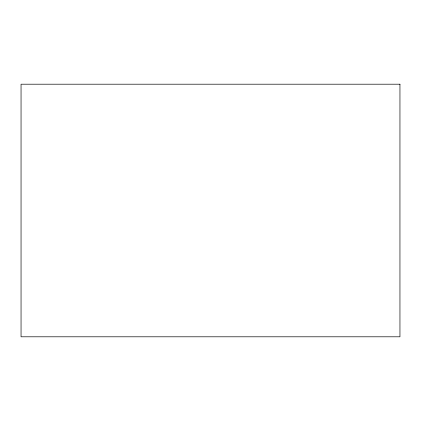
<?xml version="1.0" encoding="UTF-8"?>
<svg xmlns="http://www.w3.org/2000/svg" width="421" height="421" viewBox="0 0 421 421"><rect width="100%" height="100%" fill="white"/><g stroke="black" fill="none" stroke-linecap="round" stroke-linejoin="round"><path stroke-width="0.63" d="M399.95 84.2L21.05 84.2L21.05 336.8L399.95 336.8L399.95 84.2"/></g></svg>
